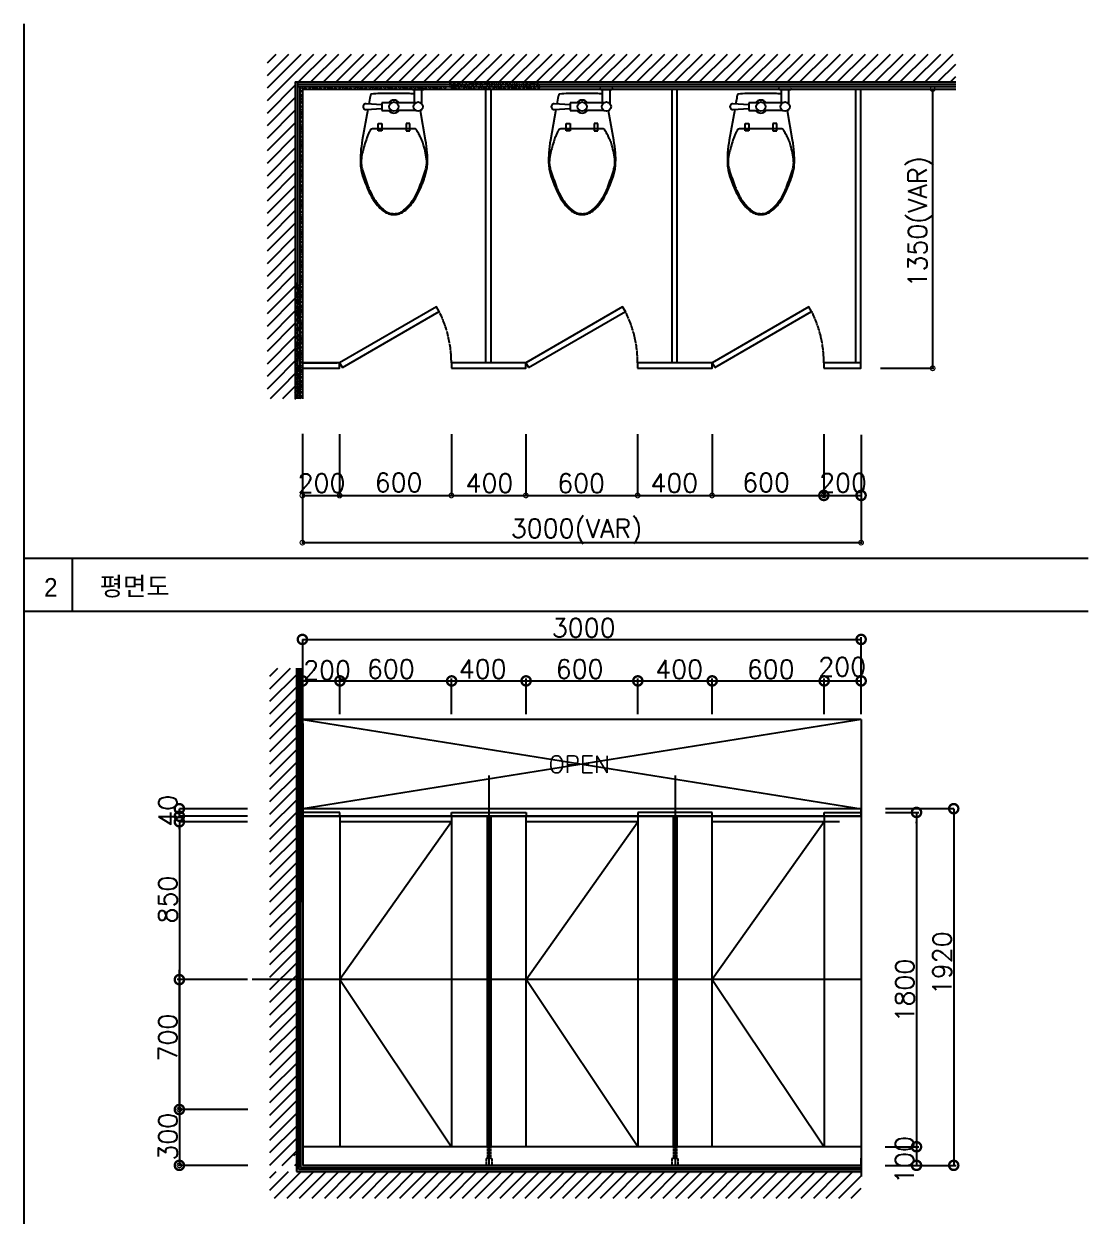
# Model space of a CAD drawing. Header units: millimetres. Extents: x 185 to 16542, y 250 to 5700.
# Drawn here: x 4560 to 7425, y 2490 to 5700 of the extents above; entities that cross this region are included whole.
import ezdxf

# ---------------------------------------------------------------- set-up
doc = ezdxf.new("R2010")
doc.units = ezdxf.units.MM
doc.linetypes.add('CEN', pattern=[35, 30, -2, 1, -2])
doc.linetypes.add('HID', pattern=[2.3, 1.5, -0.8])
for name, color, linetype in [('1', 1, 'Continuous'), ('1CEN', 1, 'CEN'), ('2SEC', 2, 'Continuous'), ('4ELE', 4, 'Continuous'), ('6FIN', 6, 'Continuous'), ('6FUR', 6, 'Continuous'), ('DIM', 7, 'Continuous'), ('ELEV', 8, 'Continuous'), ('FIN', 6, 'Continuous'), ('HACTH', 3, 'Continuous'), ('HATC', 1, 'Continuous')]:
    doc.layers.add(name, color=color, linetype=linetype)
doc.styles.get("Standard").update_dxf_attribs({"font": 'txt.shx'})
pattern_1 = [(45, (-105295.54, -43564.566), (-16.8745607, 16.8745607), [])]
pattern_2 = [(45, (7709.34, -8474.126), (-33.74912, 33.74912), [])]
pattern_3 = [(45, (7709.341, -8474.126), (-13.499649, 13.499649), []), (45, (7722.84, -8474.126), (-13.499649, 13.499649), [9.545693, -4.772847])]
pattern_4 = [(50, (7709.34, -8474.126), (27.38707, -2.396057), [2.86371, -31.50079]), (355, (7709.34, -8474.126), (-5.29791, 28.720757), [2.290966, -25.20063]), (100.451, (7711.623, -8474.326), (22.08926, 26.32457), [2.433776, -26.771535]), (46.1842, (7709.34, -8466.49), (40.75019, -6.32005), [4.29556, -47.25118]), (96.6356, (7712.737, -8467.016), (35.688, 37.19446), [3.65066, -40.1573]), (351.184, (7709.34, -8466.49), (35.68806, 37.1944), [3.43645, -37.80094]), (21, (7713.16, -8468.398), (22.79164, -15.373154), [2.86371, -31.50079]), (326, (7713.16, -8468.398), (9.290444, 27.68822), [2.290966, -25.20063]), (71.4514, (7715.059, -8469.68), (32.08202, 12.315125), [2.433776, -26.771535]), (37.5, (7709.341, -8474.126), (0.464297, 12.71081), [0, -24.895168, 0, -25.582457, 0, -25.296087]), (7.5, (7709.341, -8474.126), (10.044724, 15.059733), [0, -14.585819, 0, -24.322426, 0, -9.64115]), (327.5, (7700.826, -8474.126), (20.382775, -0.8611785), [0, -9.545693, 0, -29.782562, 0, -39.51917]), (317.5, (7697.008, -8474.126), (22.26765, 3.82226), [0, -12.4094, 0, -19.778676, 0, -28.064338])]

# ---------------------------------------------------------------- blocks, each defined once
blk = doc.blocks.new('_DOTSMALL')
at = {"color": 0, "linetype": 'ByBlock', "const_width": 0.5}
blk.add_lwpolyline([(-0.0625, 0, 1), (0.0625, 0, 1)], format="xyb", close=True, dxfattribs=at)
blk = doc.blocks.new('받침대')
at = {"layer": '6FUR', "linetype": 'HID'}
for p, q in [((-173.7, 410.8), (-173.7, 350.7)), ((-157.2, 410.8), (-157.2, 350.7)), ((-181.3, 348.8), (-173.7, 350.7)), ((-181.3, 348.8), (-181.3, 310.8)), ((-181.3, 348.8), (-149.6, 348.8)), ((-173.7, 350.7), (-157.2, 350.7)), ((-157.2, 350.7), (-149.6, 348.8)), ((-149.6, 348.8), (-149.6, 310.8))]:
    blk.add_line(p, q, dxfattribs=at)
blk = doc.blocks.new('zw$7C37')
at = {"layer": '1'}
h = blk.add_hatch(dxfattribs=at)
h.set_pattern_fill('ANSI31', color=8, scale=15.032587, style=0)
h.set_pattern_definition(pattern_2)
h.paths.add_polyline_path([(1022.4, 2637.1), (0, 2637.1), (0, 1547.5), (150.3, 1417.8), (150.3, 2486.8), (962.8, 2486.8, -0.170823)])
h.paths.add_polyline_path([(150.3, 1381.7, 0.152326), (0, 1311), (0, 899.7, 0.152326), (150.3, 829)])
h.paths.add_polyline_path([(0, 1547.5), (0, 1311, -0.152326), (150.3, 1381.7), (150.3, 1417.8)])
h.paths.add_polyline_path([(1389.9, 2637.1), (1022.4, 2637.1, 0.170823), (962.8, 2486.8), (1449.6, 2486.8, 0.170823)])
h.paths.add_polyline_path([(3705.9, 2637.1), (1389.9, 2637.1, -0.170823), (1449.6, 2486.8), (3705.9, 2486.8)])
h = blk.add_hatch(dxfattribs=at)
h.set_pattern_fill('AR-CONC', color=8, scale=0.150326, style=0)
h.set_pattern_definition(pattern_4)
h.paths.add_polyline_path([(162.9, 2486.8), (150.3, 2486.8), (150.3, 1417.8), (162.9, 1406.9)])
h.paths.add_polyline_path([(175.4, 2461.7), (162.9, 2461.7), (162.9, 1406.9), (175.4, 1396.1)])
h = blk.add_hatch(dxfattribs=at)
h.set_pattern_fill('AR-CONC', color=8, scale=0.150326, style=0)
h.set_pattern_definition(pattern_4)
h.paths.add_polyline_path([(962.6, 2461.7), (962.6, 2474.3), (162.9, 2474.3), (162.9, 2461.7)])
h.paths.add_polyline_path([(962.6, 2474.3), (962.6, 2478.2, -0.008775), (962.8, 2486.8), (162.9, 2486.8), (162.9, 2474.3)])
h = blk.add_hatch(dxfattribs=at)
h.set_pattern_fill('ANSI33', color=8, scale=3.006518, style=0)
h.set_pattern_definition(pattern_3)
h.paths.add_polyline_path([(188.4, 2461.7), (175.4, 2461.7), (175.4, 1396.1), (188.4, 1384.9)])
h = blk.add_hatch(dxfattribs=at)
h.set_pattern_fill('ANSI33', color=8, scale=3.006518, style=0)
h.set_pattern_definition(pattern_3)
h.paths.add_polyline_path([(962.6, 2448.7), (962.6, 2461.7), (188.4, 2461.7), (188.4, 2448.7)])
h = blk.add_hatch(dxfattribs=at)
h.set_pattern_fill('AR-CONC', color=8, scale=0.150326, style=0)
h.set_pattern_definition([(50, (7727.192, -8474.126), (27.38707, -2.396057), [2.86371, -31.50079]), (355, (7727.192, -8474.126), (-5.29791, 28.72076), [2.290966, -25.20063]), (100.451, (7729.474, -8474.326), (22.08926, 26.32457), [2.433776, -26.771535]), (46.1842, (7727.192, -8466.49), (40.75019, -6.32005), [4.29556, -47.25118]), (96.6356, (7730.59, -8467.016), (35.688, 37.19446), [3.65066, -40.1573]), (351.184, (7727.192, -8466.49), (35.68806, 37.1944), [3.43645, -37.80094]), (21, (7731.01, -8468.398), (22.79164, -15.373154), [2.86371, -31.50079]), (326, (7731.01, -8468.398), (9.290444, 27.68822), [2.290966, -25.20063]), (71.4514, (7732.91, -8469.68), (32.08202, 12.315125), [2.433776, -26.771535]), (37.5, (7727.192, -8474.126), (0.464297, 12.71081), [0, -24.895168, 0, -25.582457, 0, -25.296087]), (7.5, (7727.192, -8474.126), (10.044724, 15.059733), [0, -14.585819, 0, -24.322426, 0, -9.64115]), (327.5, (7718.677, -8474.126), (20.382775, -0.8611785), [0, -9.545693, 0, -29.782562, 0, -39.51917]), (317.5, (7714.86, -8474.126), (22.26765, 3.82226), [0, -12.4094, 0, -19.778676, 0, -28.064338])])
h.paths.add_polyline_path([(1467.7, 2461.7), (1467.6, 2474.3), (980.4, 2474.3), (980.4, 2461.7)])
h.paths.add_polyline_path([(1467.6, 2474.3), (1467.6, 2478.2, 0.008775), (1467.4, 2486.8), (980.6, 2486.8, 0.008775), (980.4, 2478.2), (980.4, 2474.3)])
h = blk.add_hatch(dxfattribs=at)
h.set_pattern_fill('ANSI33', color=8, scale=3.006518, style=0)
h.set_pattern_definition([(45, (7727.192, -8474.126), (-13.49965, 13.49965), []), (45, (7740.692, -8474.126), (-13.49965, 13.49965), [9.545693, -4.772847])])
h.paths.add_polyline_path([(1467.7, 2448.7), (1467.7, 2461.7), (980.4, 2461.7), (980.4, 2448.7)])
h = blk.add_hatch(dxfattribs=at)
h.set_pattern_fill('AR-CONC', color=8, scale=0.150326, style=0)
h.set_pattern_definition(pattern_4)
h.paths.add_polyline_path([(3705.9, 2486.8), (1449.6, 2486.8, -0.008775), (1449.7, 2478.2), (1449.8, 2474.3), (3705.9, 2474.3)])
h.paths.add_polyline_path([(3705.9, 2474.3), (1449.8, 2474.3), (1449.8, 2461.7), (3705.9, 2461.7)])
h = blk.add_hatch(dxfattribs=at)
h.set_pattern_fill('ANSI33', color=8, scale=3.006518, style=0)
h.set_pattern_definition(pattern_3)
h.paths.add_polyline_path([(3705.9, 2461.7), (1449.8, 2461.7), (1449.9, 2448.7), (3705.9, 2448.7)])
h = blk.add_hatch(dxfattribs=at)
h.set_pattern_fill('AR-CONC', color=8, scale=0.150326, style=0)
h.set_pattern_definition(pattern_4)
h.paths.add_polyline_path([(162.9, 1383.1, 0.011303), (150.3, 1381.7), (150.3, 829, 0.011303), (162.9, 827.6)])
h.paths.add_polyline_path([(175.4, 1384, 0.011256), (162.9, 1383.1), (162.9, 827.6, 0.011256), (175.4, 826.7)])
h.paths.add_polyline_path([(162.9, 1406.9), (150.3, 1417.8), (150.3, 1381.7, -0.011303), (162.9, 1383.1)])
h.paths.add_polyline_path([(175.4, 1396.1), (162.9, 1406.9), (162.9, 1383.1, -0.011256), (175.4, 1384)])
h.paths.add_polyline_path([(162.9, 827.6, -0.011303), (150.3, 829), (150.3, 782.1), (162.9, 782.1)])
h.paths.add_polyline_path([(175.4, 826.7, -0.011256), (162.9, 827.6), (162.9, 782.1), (175.4, 782.1)])
h = blk.add_hatch(dxfattribs=at)
h.set_pattern_fill('ANSI33', color=8, scale=3.006518, style=0)
h.set_pattern_definition(pattern_3)
h.paths.add_polyline_path([(188.4, 1384.3), (188.4, 1384.3, 0.011682), (175.4, 1384), (175.4, 826.7, 0.011682), (188.4, 826.4)])
h = blk.add_hatch(dxfattribs=at)
h.set_pattern_fill('ANSI31', color=8, scale=15.032587, style=0)
h.set_pattern_definition(pattern_2)
h.paths.add_polyline_path([(150.3, 829, -0.152326), (0, 899.7), (0, 783.3), (150.3, 783.3)])
h = blk.add_hatch(dxfattribs=at)
h.set_pattern_fill('ANSI33', color=256, scale=3.006518, style=0)
h.set_pattern_definition(pattern_3)
h.paths.add_polyline_path([(188.4, 826.4, -0.011682), (175.4, 826.7), (175.4, 782.1), (188.4, 782.1)])
at = {"layer": '1', "color": 1}
for p, q in [((150.3, 2486.8), (3705.9, 2486.8)), ((150.3, 2486.8), (150.3, 780.2)), ((162.9, 2486.8), (162.9, 780.2)), ((162.9, 2474.3), (3705.9, 2474.3)), ((162.9, 2461.7), (3705.9, 2461.7)), ((175.4, 2461.7), (175.4, 780.2))]:
    blk.add_line(p, q, dxfattribs=at)
at = {"layer": '1CEN'}
for centre in [(373.5, 973.4), (1376.2, 973.4), (2378.8, 973.4)]:
    blk.add_arc(centre, 617.1, 0.18692, 26.66452, dxfattribs=at)
at = {"layer": '2SEC', "color": 2}
blk.add_line((188.4, 2461.7), (188.4, 780.2), dxfattribs=at)
at = {"layer": '4ELE'}
blk.add_lwpolyline([(188.4, 945.4), (388.8, 945.4), (388.8, 975.4), (188.4, 975.4)], close=True, dxfattribs=at)
at = {"layer": 'DIM', "color": 0}
for p, q in [((3308.7, 2448.7), (3587.9, 2448.7)), ((3581.6, 2448.7), (3581.6, 945.4)), ((3300.1, 945.4), (3587.9, 945.4)), ((188.4, 593), (188.4, 0.6)), ((188.4, 589.3), (188.4, 254)), ((388.8, 591.2), (388.8, 254.5)), ((388.8, 589.4), (388.8, 254)), ((990.6, 591.2), (990.6, 254.5)), ((990.6, 591.2), (990.6, 254.5)), ((1391.5, 591.2), (1391.5, 254.5)), ((1391.5, 591.2), (1391.5, 254.5)), ((1993.1, 591.2), (1993.1, 254.5)), ((1993.3, 591.2), (1993.3, 254.5)), ((2394, 591.2), (2394, 254.5)), ((2394, 591.2), (2394, 254.5)), ((2995.8, 591.2), (2995.8, 254.5)), ((2995.8, 586.8), (2995.8, 248.3)), ((3196.2, 586.8), (3196.2, 248.3)), ((3196.2, 570.2), (3196.2, 0.6)), ((188.4, 260.2), (388.8, 260.2)), ((388.8, 260.8), (990.6, 260.8)), ((990.6, 260.8), (1391.5, 260.8)), ((1391.5, 260.8), (1993.3, 260.8)), ((1993.1, 260.8), (2394, 260.8)), ((2394, 260.8), (2995.8, 260.8)), ((2995.8, 260.8), (3196.2, 260.8)), ((188.4, 6.8), (3196.2, 6.8))]:
    blk.add_line(p, q, dxfattribs=at)
at = {"layer": 'DIM'}
for p, q in [((188.4, 975.4), (375.1, 975.4)), ((188.4, 945.4), (375.1, 945.4))]:
    blk.add_line(p, q, dxfattribs=at)
for points in [[(1176.8, 975.4), (1176.8, 2448.7)], [(1204.4, 975.4), (1204.4, 2448.7)], [(2179, 975.4), (2179, 2448.7)], [(2206.5, 975.4), (2206.5, 2448.7)], [(3167.4, 975.4), (3167.4, 2448.7)], [(3194.9, 945.4), (3194.9, 2448.7)]]:
    blk.add_lwpolyline(points, dxfattribs=at)
for points in [[(403.8, 949.5), (925, 1250.3), (910, 1276.3), (388.8, 975.4)], [(1406.5, 949.5), (1927.6, 1250.3), (1912.6, 1276.3), (1391.5, 975.4)], [(2409, 949.5), (2930.2, 1250.3), (2915.2, 1276.3), (2394, 975.4)], [(990.6, 945.4), (1391.5, 945.4), (1391.5, 975.4), (990.6, 975.4)], [(1993.3, 945.4), (2394, 945.4), (2394, 975.4), (1993.3, 975.4)], [(2995.8, 945.4), (3194.9, 945.4), (3194.9, 975.4), (2995.8, 975.4)]]:
    blk.add_lwpolyline(points, close=True, dxfattribs=at)
at = {"layer": 'ELEV', "color": 2}
blk.add_line((188.4, 2448.7), (3705.9, 2448.7), dxfattribs=at)
at = {"layer": 'HACTH', "color": 3}
for p, q in [((781.6, 2444.1), (776.6, 2454.2)), ((841.7, 2444.1), (781.6, 2444.1)), ((791.6, 2369), (791.6, 2444.1)), ((831.7, 2369), (831.7, 2444.1)), ((846.7, 2454.2), (841.7, 2444.1)), ((1794.8, 2444.1), (1789.8, 2454.2)), ((1854.9, 2444.1), (1794.8, 2444.1)), ((1804.8, 2369), (1804.8, 2444.1)), ((1844.9, 2369), (1844.9, 2444.1)), ((1860, 2454.2), (1854.9, 2444.1)), ((2757.1, 2444.1), (2752.1, 2454.2)), ((2817.2, 2444.1), (2757.1, 2444.1)), ((2767.1, 2369), (2767.1, 2444.1)), ((2807.2, 2369), (2807.2, 2444.1)), ((2822.2, 2454.2), (2817.2, 2444.1)), ((666.3, 2374), (616.2, 2374)), ((616.2, 2374), (616.2, 2333.9)), ((616.2, 2333.9), (666.3, 2333.9)), ((796.6, 2374), (696.4, 2374)), ((796.6, 2333.9), (696.4, 2333.9)), ((1679.6, 2374), (1629.5, 2374)), ((1629.5, 2374), (1629.5, 2333.9)), ((1629.5, 2333.9), (1679.6, 2333.9)), ((1809.8, 2374), (1709.6, 2374)), ((1809.8, 2333.9), (1709.6, 2333.9)), ((2641.8, 2374), (2591.7, 2374)), ((2591.7, 2374), (2591.7, 2333.9)), ((2591.7, 2333.9), (2641.8, 2333.9)), ((2772.1, 2374), (2671.9, 2374)), ((2772.1, 2333.9), (2671.9, 2333.9)), ((596.2, 2223.7), (596.2, 2263.8)), ((596.2, 2263.8), (616.2, 2263.8)), ((616.2, 2263.8), (616.2, 2223.7)), ((746.5, 2263.8), (746.5, 2223.7)), ((766.6, 2263.8), (746.5, 2263.8)), ((766.6, 2223.7), (766.6, 2263.8)), ((1609.4, 2223.7), (1609.4, 2263.8)), ((1609.4, 2263.8), (1629.5, 2263.8)), ((1629.5, 2263.8), (1629.5, 2223.7)), ((1759.7, 2263.8), (1759.7, 2223.7)), ((1779.8, 2263.8), (1759.7, 2263.8)), ((1779.8, 2223.7), (1779.8, 2263.8)), ((2571.7, 2223.7), (2571.7, 2263.8)), ((2571.7, 2263.8), (2591.7, 2263.8)), ((2591.7, 2263.8), (2591.7, 2223.7)), ((2722, 2263.8), (2722, 2223.7)), ((2742.1, 2263.8), (2722, 2263.8)), ((2742.1, 2223.7), (2742.1, 2263.8)), ((616.2, 2223.7), (596.2, 2223.7)), ((746.5, 2223.7), (766.6, 2223.7)), ((1629.5, 2223.7), (1609.4, 2223.7)), ((1759.7, 2223.7), (1779.8, 2223.7)), ((2591.7, 2223.7), (2571.7, 2223.7)), ((2722, 2223.7), (2742.1, 2223.7))]:
    blk.add_line(p, q, dxfattribs=at)
for points in [[(791.6, 2422.8, 0.018932), (756.5, 2424.1), (681.4, 2424.1), (606.2, 2424.1, 0.024922), (560.1, 2421.8, 0.25497), (556.1, 2419.1, 0.056948), (554.5, 2414.8, 0.016043), (551.1, 2399), (545.5, 2368.1)], [(1804.8, 2422.8, 0.018932), (1769.8, 2424.1), (1694.6, 2424.1), (1619.4, 2424.1, 0.024922), (1573.3, 2421.8, 0.25497), (1569.3, 2419.1, 0.056948), (1567.7, 2414.8, 0.016043), (1564.3, 2399), (1558.7, 2368.1)], [(2767.1, 2422.8, 0.018932), (2732, 2424.1), (2656.9, 2424.1), (2581.7, 2424.1, 0.024922), (2535.6, 2421.8, 0.25497), (2531.6, 2419.1, 0.056948), (2530, 2414.8, 0.016043), (2526.6, 2399), (2521, 2368.1)], [(540.3, 2339.5), (511, 2173.6, 0.022182), (502.3, 2105.3, 0.0294), (501, 2053.3, 0.029565), (504.3, 2017.5, 0.035314), (511, 1988.2, 0.006976), (514.9, 1976, 0.004694), (521, 1958.1, 0.019426), (537.2, 1917.4, 0.015468), (561.1, 1867.9, 0.040875), (580.1, 1837.8, 0.036447), (606.2, 1807.8, 0.04843), (631, 1787.6, 0.068612), (651.3, 1777.7, 0.037226), (666.9, 1773.9, 0.041311), (681.4, 1772.7, 0.041311)], [(616.2, 2364), (531.1, 2369, 1.060552), (531.1, 2338.9), (616.2, 2343.9)], [(681.4, 1772.7, 0.041311), (695.8, 1773.9, 0.037226), (711.4, 1777.7, 0.068612), (731.8, 1787.6, 0.04843), (756.5, 1807.8, 0.036447), (782.7, 1837.8, 0.040875), (801.6, 1867.9, 0.015468), (825.5, 1917.4, 0.019426), (841.7, 1958.1, 0.004694), (847.9, 1976, 0.006976), (851.7, 1988.2, 0.035314), (858.4, 2017.5, 0.029565), (861.8, 2053.3, 0.0294), (860.5, 2105.3, 0.022182), (851.7, 2173.6), (823.8, 2332)], [(1553.5, 2339.5), (1524.2, 2173.6, 0.022182), (1515.5, 2105.3, 0.0294), (1514.2, 2053.3, 0.029565), (1517.6, 2017.5, 0.035314), (1524.2, 1988.2, 0.006976), (1528.1, 1976, 0.004694), (1534.2, 1958.1, 0.019426), (1550.5, 1917.4, 0.015468), (1574.3, 1867.9, 0.040875), (1593.3, 1837.8, 0.036447), (1619.4, 1807.8, 0.04843), (1644.2, 1787.6, 0.068612), (1664.5, 1777.7, 0.037226), (1680.2, 1773.9, 0.041311), (1694.6, 1772.7, 0.041311)], [(1629.5, 2364), (1544.3, 2369, 1.060552), (1544.3, 2338.9), (1629.5, 2343.9)], [(1694.6, 1772.7, 0.041311), (1709, 1773.9, 0.037226), (1724.7, 1777.7, 0.068612), (1745, 1787.6, 0.04843), (1769.8, 1807.8, 0.036447), (1795.9, 1837.8, 0.040875), (1814.9, 1867.9, 0.015468), (1838.7, 1917.4, 0.019426), (1854.9, 1958.1, 0.004694), (1861.1, 1976, 0.006976), (1865, 1988.2, 0.035314), (1871.6, 2017.5, 0.029565), (1875, 2053.3, 0.0294), (1873.7, 2105.3, 0.022182), (1865, 2173.6), (1837, 2332)], [(2515.8, 2339.5), (2486.5, 2173.6, 0.022182), (2477.7, 2105.3, 0.0294), (2476.5, 2053.3, 0.029565), (2479.8, 2017.5, 0.035314), (2486.5, 1988.2, 0.006976), (2490.4, 1976, 0.004694), (2496.5, 1958.1, 0.019426), (2512.7, 1917.4, 0.015468), (2536.6, 1867.9, 0.040875), (2555.5, 1837.8, 0.036447), (2581.7, 1807.8, 0.04843), (2606.5, 1787.6, 0.068612), (2626.8, 1777.7, 0.037226), (2642.4, 1773.9, 0.041311), (2656.9, 1772.7, 0.041311)], [(2591.7, 2364), (2506.5, 2369, 1.060552), (2506.5, 2338.9), (2591.7, 2343.9)], [(2656.9, 1772.7, 0.041311), (2671.3, 1773.9, 0.037226), (2686.9, 1777.7, 0.068612), (2707.3, 1787.6, 0.04843), (2732, 1807.8, 0.036447), (2758.2, 1837.8, 0.040875), (2777.1, 1867.9, 0.015468), (2801, 1917.4, 0.019426), (2817.2, 1958.1, 0.004694), (2823.4, 1976, 0.006976), (2827.2, 1988.2, 0.035314), (2833.9, 2017.5, 0.029565), (2837.3, 2053.3, 0.0294), (2836, 2105.3, 0.022182), (2827.2, 2173.6), (2799.3, 2332)]]:
    blk.add_lwpolyline(points, format="xyb", dxfattribs=at)
for points in [[(681.4, 1777.7, 0.044905), (699.2, 1779.1, 0.063275), (711.4, 1782.7, 0.056457), (729.1, 1793.1, 0.038661), (751.5, 1812.8, 0.016027), (771.5, 1834.7, 0.028675), (781.6, 1847.9, 0.023657), (797.5, 1874, 0.022415), (811.7, 1903, 0.010632), (821.1, 1926.1, 0.00591), (836.7, 1968.1, 0.01631), (851.1, 2012.8, 0.029266), (856.8, 2038.3, 0.059581), (857.7, 2061, 0.031679), (851.7, 2103.4, 0.018716), (841, 2147, 0.029941), (831.7, 2173.6, 0.016406), (823.4, 2191.6, 0.013101), (811.7, 2213.6, 0.031874), (799.5, 2232.3, 0.236068), (796.6, 2233.7), (681.4, 2233.7), (566.1, 2233.7, 0.198912), (557.4, 2230.1, 0.091569), (546.1, 2213.6, 0.015343), (539.3, 2197.1, 0.011028), (531.1, 2173.6, 0.00909), (519.7, 2136.5, 0.010307), (511, 2103.4, 0.040097), (504.9, 2064.7, 0.059581), (506, 2038.3, 0.029266), (511.7, 2012.8, 0.01631), (526, 1968.1, 0.00591), (541.6, 1926.1, 0.010632), (551.1, 1903, 0.022415), (566.2, 1872.1, 0.027113), (581.2, 1847.9, 0.025219), (591.7, 1834.2, 0.015085), (611.2, 1812.8, 0.026781), (626.8, 1798.4, 0.03156), (641.3, 1787.7, 0.081068), (657.3, 1780.8, 0.057721)], [(1694.6, 1777.7, 0.044905), (1712.5, 1779.1, 0.063275), (1724.7, 1782.7, 0.056457), (1742.3, 1793.1, 0.038661), (1764.7, 1812.8, 0.016027), (1784.8, 1834.7, 0.028675), (1794.8, 1847.9, 0.023657), (1810.7, 1874, 0.022415), (1824.9, 1903, 0.010632), (1834.3, 1926.1, 0.00591), (1849.9, 1968.1, 0.01631), (1864.3, 2012.8, 0.029266), (1870, 2038.3, 0.059581), (1870.9, 2061, 0.031679), (1865, 2103.4, 0.018716), (1854.2, 2147, 0.029941), (1844.9, 2173.6, 0.016406), (1836.6, 2191.6, 0.013101), (1824.9, 2213.6, 0.031874), (1812.7, 2232.3, 0.236068), (1809.8, 2233.7), (1694.6, 2233.7), (1579.3, 2233.7, 0.198912), (1570.6, 2230.1, 0.091569), (1559.3, 2213.6, 0.015343), (1552.5, 2197.1, 0.011028), (1544.3, 2173.6, 0.00909), (1532.9, 2136.5, 0.010307), (1524.2, 2103.4, 0.040097), (1518.1, 2064.7, 0.059581), (1519.2, 2038.3, 0.029266), (1524.9, 2012.8, 0.01631), (1539.3, 1968.1, 0.00591), (1554.9, 1926.1, 0.010632), (1564.3, 1903, 0.022415), (1579.4, 1872.1, 0.027113), (1594.4, 1847.9, 0.025219), (1605, 1834.2, 0.015085), (1624.4, 1812.8, 0.026781), (1640, 1798.4, 0.03156), (1654.5, 1787.7, 0.081068), (1670.5, 1780.8, 0.057721)], [(2656.9, 1777.7, 0.044905), (2674.7, 1779.1, 0.063275), (2686.9, 1782.7, 0.056457), (2704.6, 1793.1, 0.038661), (2727, 1812.8, 0.016027), (2747, 1834.7, 0.028675), (2757.1, 1847.9, 0.023657), (2773, 1874, 0.022415), (2787.2, 1903, 0.010632), (2796.6, 1926.1, 0.00591), (2812.2, 1968.1, 0.01631), (2826.6, 2012.8, 0.029266), (2832.3, 2038.3, 0.059581), (2833.2, 2061, 0.031679), (2827.2, 2103.4, 0.018716), (2816.5, 2147, 0.029941), (2807.2, 2173.6, 0.016406), (2798.9, 2191.6, 0.013101), (2787.2, 2213.6, 0.031874), (2775, 2232.3, 0.236068), (2772.1, 2233.7), (2656.9, 2233.7), (2541.6, 2233.7, 0.198912), (2532.9, 2230.1, 0.091569), (2521.6, 2213.6, 0.015343), (2514.8, 2197.1, 0.011028), (2506.5, 2173.6, 0.00909), (2495.2, 2136.5, 0.010307), (2486.5, 2103.4, 0.040097), (2480.4, 2064.7, 0.059581), (2481.5, 2038.3, 0.029266), (2487.2, 2012.8, 0.01631), (2501.5, 1968.1, 0.00591), (2517.1, 1926.1, 0.010632), (2526.6, 1903, 0.022415), (2541.7, 1872.1, 0.027113), (2556.7, 1847.9, 0.025219), (2567.2, 1834.2, 0.015085), (2586.7, 1812.8, 0.026781), (2602.3, 1798.4, 0.03156), (2616.8, 1787.7, 0.081068), (2632.7, 1780.8, 0.057721)]]:
    blk.add_lwpolyline(points, format="xyb", close=True, dxfattribs=at)
for centre in [(681.4, 2354), (811.7, 2354), (1694.6, 2354), (1824.9, 2354), (2656.9, 2354), (2787.2, 2354)]:
    blk.add_circle(centre, 25.1, dxfattribs=at)
for centre, start, end in [((681.4, 2354), 34.8499, 145.1501), ((1694.6, 2354), 34.8499, 145.1501), ((2656.9, 2354), 34.8499, 145.1501), ((681.4, 2354), 214.8499, 325.1501), ((1694.6, 2354), 214.8499, 325.1501), ((2656.9, 2354), 214.8499, 325.1501)]:
    blk.add_arc(centre, 35.1, start, end, dxfattribs=at)
at = {"layer": 'DIM', "color": 0}
for p, xscale, yscale, zscale, rotation in [((3581.6, 2448.7), 50, 50, 50, 90), ((3581.6, 945.4), 50, 50, 50, 270), ((188.4, 260.2), 50, 50, 50, 180), ((388.8, 260.8), 50, 50, 50, 180), ((990.6, 260.8), 50, 50, 50, 180), ((1391.5, 260.8), 50, 50, 50, 180), ((1993.1, 260.8), 50, 50, 50, 180), ((2394, 260.8), 50, 50, 50, 180), ((2995.8, 260.8), 100, 100, 100, 180), ((188.4, 6.8), 50, 50, 50, 180)]:
    blk.add_blockref('_DOTSMALL', p, dxfattribs=dict(at, xscale=xscale, yscale=yscale, zscale=zscale, rotation=rotation))
for p, xscale, yscale, zscale in [((388.8, 260.2), 50, 50, 50), ((990.6, 260.8), 50, 50, 50), ((1391.5, 260.8), 50, 50, 50), ((1993.3, 260.8), 50, 50, 50), ((2394, 260.8), 50, 50, 50), ((2995.8, 260.8), 50, 50, 50), ((3196.2, 260.8), 100, 100, 100), ((3196.2, 6.8), 50, 50, 50)]:
    blk.add_blockref('_DOTSMALL', p, dxfattribs=dict(at, xscale=xscale, yscale=yscale, zscale=zscale))
at = {"layer": 'DIM', "color": 0, "insert": (3517.2, 1734.3), "char_height": 100, "attachment_point": 5, "rotation": 90}
blk.add_mtext('{\\A1;1350(VAR)}', dxfattribs=at)
at = {"layer": 'DIM', "color": 0, "char_height": 100, "attachment_point": 5}
for s, insert in [('\\A1;200', (291.6, 327)), ('\\A1;600', (706.3, 330.3)), ('\\A1;400', (1195.7, 327.2)), ('\\A1;600', (1689.3, 326.3)), ('\\A1;400', (2190.5, 327.9)), ('\\A1;600', (2684.8, 330.3)), ('\\A1;200', (3099.4, 329.1)), ('\\A1;3000(VAR)', (1664.2, 66.7))]:
    blk.add_mtext(s, dxfattribs=dict(at, insert=insert))

msp = doc.modelspace()

# ---------------------------------------------------------------- hatches: boundary and pattern name
at = {"layer": '1'}
h = msp.add_hatch(dxfattribs=at)
h.set_pattern_fill('ANSI31', color=8, scale=7.516294, style=0)
h.set_pattern_definition(pattern_1)
h.paths.add_polyline_path([(5294.042, 3844.073), (5293.795, 3844.239), (5294.042, 3844.334), (5294.042, 3854.825), (5292.716, 3855.031), (5294.042, 3856.412), (5294.042, 3880.517), (5293.053, 3880.138), (5292.658, 3878.961), (5292.422, 3879.12), (5291.671, 3878.337), (5291.882, 3876.525), (5290.185, 3876.788), (5292.422, 3879.12), (5291.508, 3879.737), (5291.529, 3879.553), (5294.042, 3880.517), (5294.042, 3882.508), (5292.31, 3882.66), (5294.042, 3884.723), (5294.042, 3965.21), (5222.525, 3965.21), (5222.525, 3127.17), (5294.042, 3127.17), (5294.042, 3406.703), (5293.614, 3406.74), (5294.042, 3407.25), (5294.042, 3424.552), (5292.926, 3425.304), (5294.042, 3425.733), (5294.042, 3434.16), (5292.59, 3434.385), (5294.042, 3435.898), (5294.042, 3509.439), (5293.361, 3509.898), (5294.042, 3510.16), (5294.042, 3546.343), (5292.619, 3545.796), (5292.224, 3544.62), (5291.255, 3545.273), (5294.042, 3546.343)])
h.paths.add_polyline_path([(5292.611, 3491.6), (5291.413, 3491.705), (5292.38, 3492.856)], flags=16)
h.paths.add_polyline_path([(5292.184, 3461.202), (5290.821, 3460.679), (5291.789, 3460.026)], flags=16)
h.paths.add_polyline_path([(5292.162, 3420.996), (5290.965, 3421.101), (5291.93, 3422.251)], flags=16)
h.paths.add_polyline_path([(5294.042, 3127.17), (5222.525, 3127.17), (5222.525, 2627.067), (5294.042, 2627.067)])
h = msp.add_hatch(dxfattribs=at)
h.set_pattern_fill('AR-CONC', color=8, scale=0.075163, style=0)
h.set_pattern_definition([(50, (-105300.94, -43564.566), (13.6935349, -1.1980285), [1.431854, -15.7503936]), (355, (-105300.94, -43564.566), (-2.6489543, 14.3603785), [1.1454832, -12.6003148]), (100.451, (-105299.799, -43564.666), (11.04463, 13.1622847), [1.216888, -13.3857675]), (46.1842, (-105300.94, -43560.748), (20.375097, -3.1600249), [2.147781, -23.6255903]), (96.6356, (-105299.242, -43561.01), (17.8439996, 18.5972316), [1.825332, -20.0786513]), (351.184, (-105300.94, -43560.748), (17.8440275, 18.5971987), [1.7182248, -18.9004723]), (21, (-105299.03, -43561.702), (11.3958197, -7.6865768), [1.431854, -15.7503936]), (326, (-105299.03, -43561.702), (4.645222, 13.8441086), [1.1454832, -12.6003148]), (71.4514, (-105298.081, -43562.343), (16.0410104, 6.1575626), [1.216888, -13.3857675]), (37.5, (-105300.9396, -43564.566), (0.2321485, 6.3554051), [0, -12.44758375, 0, -12.7912287, 0, -12.6480433]), (7.5, (-105300.9396, -43564.566), (5.0223621, 7.5298663), [0, -7.2929095, 0, -12.16121296, 0, -4.820575]), (327.5, (-105305.197, -43564.566), (10.19138743, -0.43058923), [0, -4.77284653, 0, -14.8912812, 0, -19.75958464]), (317.5, (-105307.106, -43564.566), (11.1338244, 1.91112976), [0, -6.2047005, 0, -9.889338, 0, -14.0321688])])
h.paths.add_polyline_path([(5305.316, 3965.762), (5299.6, 3965.762), (5299.6, 2627.067), (5305.316, 2627.067)])
h.paths.add_polyline_path([(5299.6, 3965.762), (5294.577, 3965.762), (5294.577, 2627.067), (5299.6, 2627.067)])
h = msp.add_hatch(dxfattribs=at)
h.set_pattern_fill('ANSI33', color=8, scale=1.503259, style=0)
h.set_pattern_definition([(45, (-105295.201, -43564.566), (-6.7498243, 6.7498243), []), (45, (-105288.451, -43564.566), (-6.7498243, 6.7498243), [4.77284653, -2.38642327])])
h.paths.add_polyline_path([(5310.562, 3965.762), (5304.846, 3965.762), (5304.846, 2627.067), (5310.562, 2627.067)])
h.paths.add_polyline_path([(5304.846, 3965.762), (5299.823, 3965.762), (5299.823, 2627.067), (5304.846, 2627.067)])
h = msp.add_hatch(dxfattribs=at)
h.set_pattern_fill('ANSI31', color=8, scale=7.516294, style=0)
h.set_pattern_definition(pattern_1)
h.paths.add_polyline_path([(6813.974, 2610.393), (5222.525, 2610.393), (5222.525, 2538.875), (6813.974, 2538.875)])
h = msp.add_hatch(dxfattribs=at)
h.set_pattern_fill('ANSI33', color=8, scale=1.503259, angle=90, style=0)
h.set_pattern_definition([(135, (-105295.54, -45716.6), (-6.7498243, -6.7498243), []), (135, (-105295.54, -45709.8505), (-6.7498243, -6.7498243), [4.77284653, -2.38642327])])
h.paths.add_polyline_path([(5294.042, 2627.067), (5294.042, 2616.327), (6813.974, 2616.327), (6813.974, 2627.067)])
h = msp.add_hatch(dxfattribs=at)
h.set_pattern_fill('AR-CONC', color=8, scale=0.075163, angle=90, style=0)
h.set_pattern_definition([(140, (-105294.514, -45727.34), (1.1980285, 13.6935349), [1.431854, -15.7503936]), (85, (-105294.514, -45727.34), (-14.3603785, -2.6489543), [1.1454832, -12.6003148]), (190.451, (-105294.415, -45726.199), (-13.1622847, 11.04463), [1.216888, -13.3857675]), (136.1842, (-105298.333, -45727.34), (3.1600249, 20.375097), [2.147781, -23.6255903]), (186.6356, (-105298.07, -45725.642), (-18.5972316, 17.8439996), [1.825332, -20.0786513]), (81.184, (-105298.333, -45727.34), (-18.5971987, 17.8440275), [1.7182248, -18.9004723]), (111, (-105297.378, -45725.431), (7.6865768, 11.3958197), [1.431854, -15.7503936]), (56, (-105297.378, -45725.431), (-13.8441086, 4.645222), [1.1454832, -12.6003148]), (161.4514, (-105296.738, -45724.481), (-6.1575626, 16.0410104), [1.216888, -13.3857675]), (127.5, (-105294.5145, -45727.34), (-6.3554051, 0.2321485), [0, -12.44758375, 0, -12.7912287, 0, -12.6480433]), (97.5, (-105294.5145, -45727.34), (-7.5298663, 5.0223621), [0, -7.2929095, 0, -12.16121296, 0, -4.820575]), (57.5, (-105294.5145, -45731.5974), (0.43058923, 10.19138743), [0, -4.77284653, 0, -14.8912812, 0, -19.75958464]), (47.5, (-105294.5145, -45733.507), (-1.91112976, 11.1338244), [0, -6.2047005, 0, -9.889338, 0, -14.0321688])])
h.paths.add_polyline_path([(5295.067, 2616.327), (5295.067, 2605.587), (6815, 2605.587), (6815, 2616.327)])

# ---------------------------------------------------------------- linework, layer by layer
for p, q in [((5294.042, 3965.21), (5294.042, 2610.393)), ((5299.976, 2616.327), (5299.976, 3965.762)), ((5305, 3965.511), (5305, 2621.351)), ((5812.03, 3676.227), (5812.03, 2627.166)), ((6313.117, 3676.227), (6313.117, 2627.166)), ((5294.042, 2610.393), (6813.974, 2610.393)), ((6813.974, 2616.327), (5299.976, 2616.327)), ((5305, 2621.351), (6813.974, 2621.351))]:
    msp.add_line(p, q, dxfattribs=at)
at = {"layer": '1', "color": 6}
for p, q in [((5807.019, 3567.143), (5807.019, 2677.266)), ((5817.041, 3567.143), (5807.019, 3567.143)), ((5817.041, 3567.143), (5817.041, 2677.266)), ((6308.106, 3567.08), (6308.106, 2677.266)), ((6318.127, 3567.08), (6308.106, 3567.08)), ((6318.127, 3567.08), (6318.127, 2677.266))]:
    msp.add_line(p, q, dxfattribs=at)
at = {"layer": '4ELE', "color": 3}
msp.add_lwpolyline([(6813.974, 3827.067), (5310.716, 3827.067)], dxfattribs=at)
at = {"layer": '4ELE', "color": 0}
msp.add_lwpolyline([(6813.974, 2627.067), (5310.716, 2627.067)], dxfattribs=at)
msp.add_lwpolyline([(6813.974, 2627.067), (5310.716, 2627.067)], dxfattribs=at)
at = {"layer": '6FIN', "color": 8}
msp.add_line((5286.84, 2653.645), (5291.173, 2657.978), dxfattribs=at)
at = {"layer": 'DIM', "color": 0}
for p, q in [((6813.887, 3841.82), (6813.887, 4049.144)), ((5365.369, 3931.221), (5766.27, 3931.221)), ((5410.946, 3841.82), (5410.946, 3937.471)), ((5711.585, 3841.82), (5711.585, 3937.471)), ((5766.27, 3931.221), (6368.037, 3931.221)), ((5912.019, 3841.82), (5912.019, 3937.471)), ((6212.782, 3841.82), (6212.782, 3937.471)), ((6367.926, 3931.221), (6768.827, 3931.221)), ((6412.994, 3841.82), (6412.994, 3937.471)), ((6714.418, 3841.82), (6714.418, 3937.471)), ((6813.974, 3827.067), (5310.716, 3587.329)), ((5310.716, 3827.067), (6813.974, 3587.299)), ((6879.45, 3577.221), (6969.204, 3577.221)), ((4978.695, 3532.17), (4978.695, 3153.307)), ((6962.954, 3548.632), (6962.954, 2646.667)), ((5161.857, 3127.17), (4972.445, 3127.17)), ((5163.419, 2777.482), (4975.57, 2777.482)), ((4978.695, 2777.482), (4978.695, 2627.166)), ((6878.51, 2677.159), (6969.204, 2677.159)), ((6962.954, 2677.266), (6962.954, 2627.166)), ((5163.419, 2627.166), (4975.57, 2627.166)), ((6813.974, 2627.067), (6813.974, 2597.208)), ((6878.51, 2627.166), (7069.352, 2627.166)), ((6878.51, 2627.166), (6969.204, 2627.166))]:
    msp.add_line(p, q, dxfattribs=at)
at = {"layer": 'FIN', "color": 6}
for p, q in [((4560.069, 5700), (4560.069, 250)), ((4690.895, 4118.728), (4690.895, 4261.329))]:
    msp.add_line(p, q, dxfattribs=at)
for points in [[(4560.069, 4261.329), (7425, 4261.329)], [(4560.069, 4118.728), (7425, 4118.728)]]:
    msp.add_lwpolyline(points, dxfattribs=at)
at = {"layer": 'HATC', "color": 0}
for p, q in [((5309.839, 4042.894), (6813.887, 4042.894)), ((5309.839, 4042.894), (5310.716, 2627.067)), ((5310.435, 3931.221), (6813.974, 3931.221)), ((6813.974, 3827.067), (6813.974, 2627.067)), ((5310.716, 3816.827), (5310.716, 2627.067)), ((5161.857, 3587.329), (4978.695, 3587.294)), ((4978.695, 3567.08), (4978.695, 3587.294)), ((5161.857, 3567.08), (4978.695, 3567.08)), ((5310.716, 3567.08), (5310.716, 2627.067)), ((5410.946, 3567.08), (5410.946, 2677.159)), ((5711.585, 3567.08), (5711.585, 2677.159)), ((5912.019, 2677.159), (5912.019, 3567.156)), ((6212.671, 3567.08), (6212.671, 2677.159)), ((6413.105, 2677.159), (6413.105, 3567.08)), ((6714.418, 3567.08), (6714.418, 2677.159)), ((7063.102, 3587.294), (6879.6, 3587.294)), ((6962.954, 3577.221), (6962.954, 2627.166)), ((7063.102, 3587.294), (7063.102, 2627.166)), ((5161.857, 3552.021), (4978.695, 3552.021)), ((4978.695, 3552.021), (4978.695, 2627.166)), ((4978.695, 3532.17), (4978.695, 3535.295)), ((5711.585, 3552.021), (5410.946, 3552.021)), ((6212.671, 3552.021), (5912.019, 3552.021)), ((6714.418, 3552.021), (6413.105, 3552.021)), ((6962.954, 3548.632), (6962.954, 3551.757)), ((4978.695, 2777.482), (4978.695, 3153.307)), ((6813.974, 3127.17), (5174.909, 3127.17)), ((6813.974, 2677.159), (5310.716, 2677.159)), ((6813.974, 2627.067), (6813.974, 2646.217)), ((6813.974, 2627.067), (6813.974, 2646.217))]:
    msp.add_line(p, q, dxfattribs=at)
at = {"layer": 'HATC'}
for p, q in [((6813.974, 3587.299), (5310.716, 3587.329)), ((6813.974, 3567.269), (5310.716, 3567.08)), ((6755.319, 3552.021), (6629.175, 3552.021))]:
    msp.add_line(p, q, dxfattribs=at)
at = {"layer": 'HATC', "color": 4}
for p, q in [((6813.974, 3587.299), (5310.716, 3587.329)), ((5310.716, 3567.08), (6813.974, 3567.08)), ((6813.974, 3567.269), (6813.974, 3587.299))]:
    msp.add_line(p, q, dxfattribs=at)
at = {"layer": 'HATC', "color": 3}
for p, q in [((5410.946, 3577.221), (5310.716, 3577.221)), ((5410.946, 3567.08), (5410.946, 3577.221)), ((5711.585, 3567.13), (5711.585, 3577.221)), ((5711.585, 3577.221), (5912.019, 3577.221)), ((5912.019, 3577.221), (5912.019, 3567.156)), ((6413.105, 3577.221), (6212.671, 3577.221)), ((6212.671, 3577.221), (6212.671, 3567.08)), ((6413.105, 3567.08), (6413.105, 3577.221)), ((6714.418, 3567.08), (6714.418, 3577.221)), ((6714.418, 3577.221), (6813.974, 3577.221))]:
    msp.add_line(p, q, dxfattribs=at)
at = {"layer": 'HATC', "color": 1}
for p, q in [((5711.585, 3552.021), (5410.946, 3127.17)), ((5912.019, 3127.17), (6212.671, 3552.021)), ((6714.418, 3552.021), (6413.105, 3127.17)), ((5410.946, 3127.17), (5711.585, 2677.159)), ((6212.671, 2677.159), (5912.019, 3127.17)), ((6413.105, 3127.17), (6714.418, 2677.159))]:
    msp.add_line(p, q, dxfattribs=at)

# ---------------------------------------------------------------- block references
at = {"xscale": 0.5, "yscale": 0.5, "zscale": 0.5}
msp.add_blockref('zw$7C37', (5215.635, 4300.101), dxfattribs=at)
at = {"layer": '1', "xscale": 0.5010862500057556, "yscale": 0.5010862500057556, "zscale": 0.5010862500057556}
for p in [(5895.113, 2471.44), (6395.603, 2471.44)]:
    msp.add_blockref('받침대', p, dxfattribs=at)
at = {"layer": 'DIM', "color": 0}
for p, xscale, yscale, zscale, rotation in [((5309.839, 4042.894), 50, 50, 50, 180), ((5310.435, 3931.221), 50, 50, 50, 180), ((5410.946, 3931.221), 50, 50, 50, 180), ((5711.585, 3931.221), 50, 50, 50, 180), ((6412.994, 3931.221), 50, 50, 50, 180), ((6813.974, 3931.221), 50, 50, 50, 180), ((4978.695, 3587.294), 50, 50, 50, 270), ((7063.102, 3587.294), 50, 50, 50, 90), ((4978.695, 3567.08), 50, 50, 50, 270), ((4978.695, 3552.021), 50, 50, 50, 90), ((6962.954, 3577.221), 50, 50, 50, 90), ((4978.695, 3127.17), 50, 50, 50, 270), ((4978.695, 2777.482), 50, 50, 50, 270), ((4978.695, 2777.482), 25, 25, 25, 90), ((6962.954, 2677.159), 50, 50, 50, 270), ((4978.695, 2627.166), 50, 50, 50, 270), ((4978.695, 2627.166), 25, 25, 25, 270), ((6962.954, 2627.166), 50, 50, 50, 270), ((7063.102, 2627.166), 50, 50, 50, 270)]:
    msp.add_blockref('_DOTSMALL', p, dxfattribs=dict(at, xscale=xscale, yscale=yscale, zscale=zscale, rotation=rotation))
at = {"layer": 'DIM', "color": 0, "xscale": 50, "yscale": 50, "zscale": 50}
for p in [(6813.887, 4042.894), (5912.019, 3931.221), (6212.782, 3931.221), (6714.418, 3931.221)]:
    msp.add_blockref('_DOTSMALL', p, dxfattribs=at)

# ---------------------------------------------------------------- texts
at = {"layer": 'DIM', "color": 0}
for s, height, p in [('600', 50, (5483.68, 3938.158)), ('400', 50, (5730.943, 3938.158)), ('600', 50, (5991.841, 3938.158)), ('OPEN', 46.0553, (5972.326, 3683.531))]:
    msp.add_text(s, height=height, dxfattribs=at).set_placement(p)
at = {"layer": 'DIM', "char_height": 50, "attachment_point": 4}
for s, insert in [('{\\fGulim|b0|i0|c129|p2;2}', (4614.539, 4183.033)), ('{\\fGulim|b0|i0|c129|p2;평면도}', (4764.369, 4183.239))]:
    msp.add_mtext(s, dxfattribs=dict(at, insert=insert))
at = {"layer": 'DIM', "color": 0, "char_height": 50, "attachment_point": 5}
for s, insert in [('\\A1;3000', (6067.098, 4074.144)), ('\\A1;200', (5376.264, 3960.387)), ('\\A1;400', (6324.109, 3962.471)), ('\\A1;600', (6570.537, 3962.471)), ('\\A1;200', (6762.983, 3969.02))]:
    msp.add_mtext(s, dxfattribs=dict(at, insert=insert))
at = {"layer": 'DIM', "color": 0, "char_height": 50, "attachment_point": 5, "rotation": 90}
for s, insert in [('40', (4947.659, 3581.676)), ('850', (4947.445, 3342.738)), ('1920', (7031.789, 3171.163)), ('\\A1;1800', (6931.641, 3097.65)), ('700', (4947.445, 2971.23)), ('\\A1;300', (4947.949, 2704.243)), ('100', (6930.702, 2641.572))]:
    msp.add_mtext(s, dxfattribs=dict(at, insert=insert))

doc.saveas('drawing.dxf')
